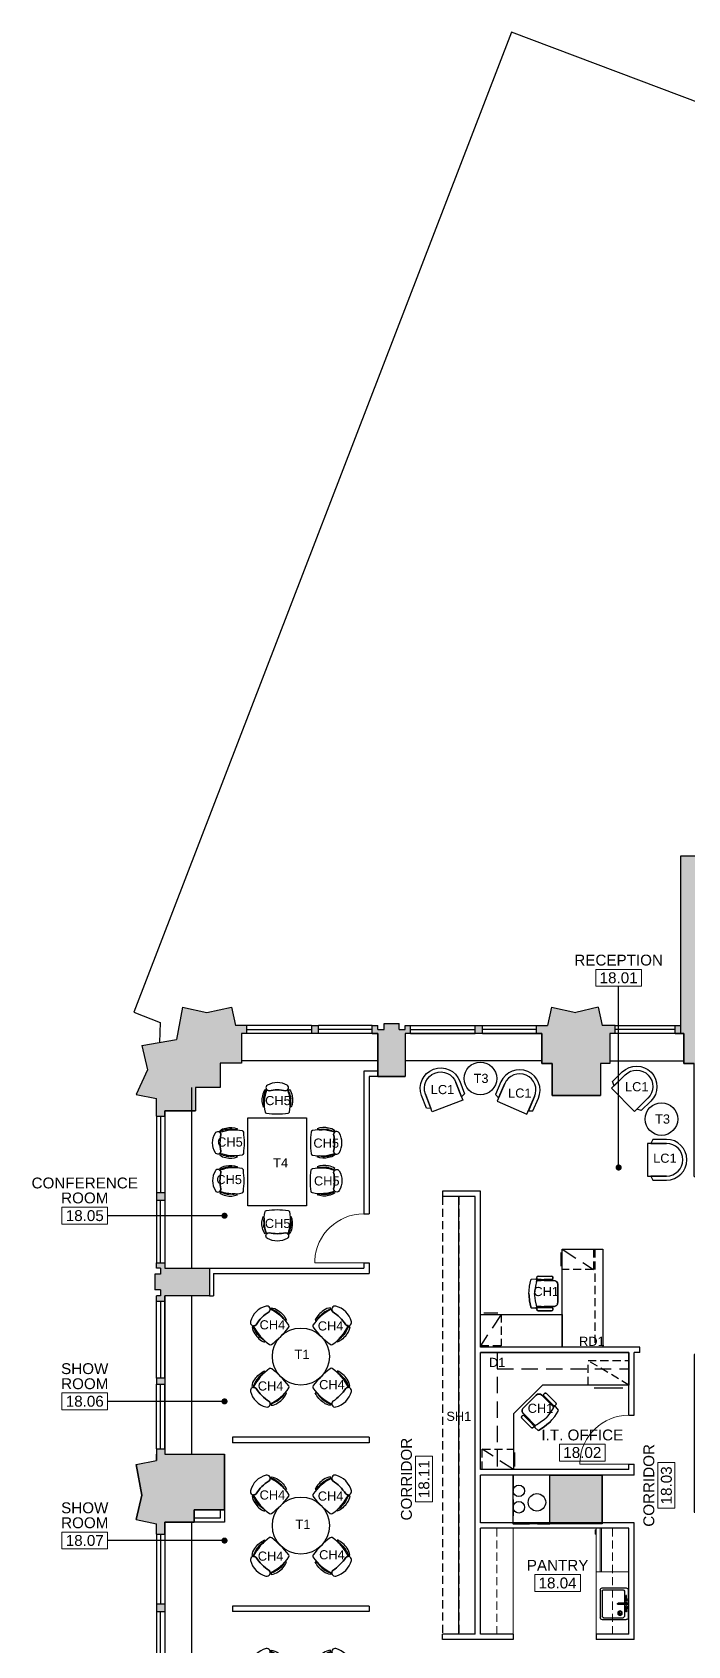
# Model space of a CAD drawing. Extents: x 7058 to 14872, y 5302 to 11550.
# Drawn here: x 7058 to 7540, y 6055 to 7242 of the extents above; entities that cross this region are included whole.
import ezdxf
from ezdxf.enums import TextEntityAlignment as Align

# ---------------------------------------------------------------- set-up
doc = ezdxf.new("R2010")
doc.units = 0
doc.header["$LTSCALE"] = 48
doc.header["$MEASUREMENT"] = 0
for name, pattern in [('CM-18$0$DASHED', [0.75, 0.5, -0.25]), ('HIDDEN', [0.375, 0.25, -0.125]), ('HIDDEN2', [0.1875, 0.125, -0.0625]), ('PM-18_1250 BRDWY$0$HIDDEN2', [0.1875, 0.125, -0.0625])]:
    doc.linetypes.add(name, pattern=pattern)
doc.layers.get('0').update_dxf_attribs({"linetype": 'CONTINUOUS'})
for name, color, linetype in [('A-FURN', 2, 'CONTINUOUS'), ('A-NOTE-TAGS', 4, 'CONTINUOUS'), ('CM-18$0$C-Convector', 2, 'CONTINUOUS'), ('CM-18$0$C-Core', 3, 'CONTINUOUS'), ('CM-18$0$C-Glaz', 2, 'CONTINUOUS'), ('CM-18$0$C-Hatch', 1, 'CONTINUOUS'), ('CM-18$0$NIC', 9, 'CONTINUOUS'), ('CM-18$0$survey', 212, 'CONTINUOUS'), ('PM-18_1250 BRDWY$0$A-Door', 2, 'CONTINUOUS'), ('PM-18_1250 BRDWY$0$A-PM-WALL', 4, 'CONTINUOUS'), ('PM-18_1250 BRDWY$0$A-PM-WALL LOW', 1, 'CONTINUOUS'), ('PM-18_1250 BRDWY$0$HANGING RODS', 3, 'HIDDEN2')]:
    doc.layers.add(name, color=color, linetype=linetype)
for name, color, linetype, lineweight in [('A-PM-RMNO', 1, 'CONTINUOUS', 13), ('PM-18_1250 BRDWY$0$A-PM-DOOR', 2, 'CONTINUOUS', 5), ('PM-18_1250 BRDWY$0$A-PM-MILL', 1, 'CONTINUOUS', 5), ('PM-18_1250 BRDWY$0$A-PM-OVHD', 2, 'PM-18_1250 BRDWY$0$HIDDEN2', 5), ('PM-18_1250 BRDWY$0$A-PM-PLUMB', 1, 'CONTINUOUS', 5)]:
    doc.layers.add(name, color=color, linetype=linetype, lineweight=lineweight)
doc.styles.add('ARIAL', font='ARIAL', dxfattribs={"height": 0.2})
doc.styles.add('PM-18_1250 BRDWY$0$DIM', font='romans.shx')
doc.styles.add('ROM1-8', font='arial.ttf', dxfattribs={"height": 9})
doc.styles.add('TMP - ARIAL', font='arial.ttf')
doc.dimstyles.new('DIM1-8', dxfattribs={"dimtxt": 9, "dimasz": 0.125, "dimexe": 0.1875, "dimexo": 0.0625, "dimgap": 0.0625, "dimtad": 0, "dimdec": 0, "dimzin": 11, "dimdsep": 46, "dimlunit": 4, "dimtxsty": 'ROM1-8', "dimblk": 'OBLIQUE', "dimblk1": 'OBLIQUE', "dimblk2": 'T', "dimcen": 0.0625, "dimse1": 1, "dimse2": 1, "dimadec": 0, "dimazin": 0, "dimtfac": 0.0625, "dimtdec": 0, "dimtofl": 0, "dimtmove": 2, "dimatfit": 3, "dimldrblk": 'OBLIQUE', "dimfxl": 1, "dimfrac": 2, "dimtolj": 1, "dimtzin": 0, "dimarcsym": 0})

# ---------------------------------------------------------------- blocks, each defined once
blk = doc.blocks.new('A$C30697977')
at = {"lineweight": -3}
for points in [[(18, 23.8, 0.218659), (17.9, 21.8, -0.105326), (22.7, 9.2, 0.21866), (24.1, 7.8, -0.139284), (7.6, 0, -0.318289), (6.3, 0.7, -0.06355), (0, 17.2, -0.31825), (0.5, 18.7, -0.139284)], [(10.9, 23.7, -0.020017), (12.4, 24), (12.4, 24, -0.059393), (16.8, 24.3, 0.392684), (17.7, 25.1, 0.147428), (12.2, 25.4, 0.150253), (3.6, 21.4, 0.306383), (5.5, 21.3, -0.079429)], [(13.1, 23.5), (12.6, 24.1, 0.003473), (12.4, 24), (12.4, 24, 0.020017), (10.9, 23.7, 0.008931), (10.3, 23.5), (10.6, 23, -0.023605)], [(21.6, 24.7, -0.270736), (27.4, 9.6, -0.775393), (22.7, 9.2, 0.105326), (17.9, 21.8, -0.775392)], [(7.8, 22.1), (7.6, 22.5, 0.029992), (5.6, 21.4), (5.7, 21.3, -0.011877), (7.2, 21.9, -0.00681)], [(18.8, 3.1, 0.020017), (20.1, 3.9), (20.1, 3.9, 0.059393), (23.5, 6.6, -0.392684), (24.7, 6.6, -0.147428), (20.8, 2.7, -0.150253), (11.8, 0, -0.306383), (13.1, 1.3, 0.079429)], [(15.4, 2.3), (15.5, 1.8, -0.029992), (13.3, 1.3), (13.2, 1.5, 0.011877), (14.7, 2, 0.00681)], [(20.2, 4.7), (20.3, 4, -0.003473), (20.1, 3.9), (20.1, 3.9, -0.020017), (18.8, 3.1, -0.008931), (18.1, 2.8), (18.1, 3.5, 0.023605)]]:
    blk.add_lwpolyline(points, format="xyb", close=True, dxfattribs=at)
blk = doc.blocks.new('CONFERENCE 4 - DIA 42')
at = {"layer": 'A-FURN'}
blk.add_circle((0, 0), 21, dxfattribs=at)
at = {"layer": 'A-FURN', "xscale": -1}
for p, rotation in [((-7.3, 15.4), 290.8296926682531), ((-7.3, 15.4), 290.8296926682531), ((-15.4, -7.3), 20.82969266825308), ((-15.4, -7.3), 20.82969266825308), ((15.4, 7.3), 200.829692668253), ((15.4, 7.3), 200.829692668253), ((7.3, -15.4), 110.8296926682531), ((7.3, -15.4), 110.8296926682531)]:
    blk.add_blockref('A$C30697977', p, dxfattribs=dict(at, rotation=rotation))
blk = doc.blocks.new('MGR1')
for p, q in [((-1, 0.1), (-2.5, -0.1)), ((-1, 0.1), (1, -0.1)), ((-13.7, -6.9), (-13.7, -16.7)), ((-12.2, -5.9), (-12.7, -5.9)), ((-11.6, -1.7), (-11.8, -5)), ((-11.8, -5), (-11.6, -5.3)), ((-10.9, -1.4), (-11.6, -1.7)), ((-11.6, -5.3), (-11.3, -5.6)), ((-11.2, -6.9), (-11.2, -16.7)), ((-10.6, -9.1), (-11.2, -9.1)), ((-10.6, -11.3), (-11.2, -11.3)), ((-6.3, -0.5), (-10.9, -1.4)), ((-10.6, -5.7), (-10.6, -18.2)), ((-9.7, -5.6), (-6.3, -4.9)), ((-2.5, -0.1), (-6.3, -0.5)), ((-6.3, -4.9), (-2.4, -4.4)), ((-2.4, -4.4), (-1, -4.2)), ((0.9, -4.4), (-1, -4.2)), ((4.3, -4.9), (0.9, -4.4)), ((1, -0.1), (4.3, -0.5)), ((4.3, -0.5), (8.9, -1.4)), ((7.8, -5.6), (4.3, -4.9)), ((8.6, -18.2), (8.6, -5.8)), ((8.6, -9.1), (9.3, -9.1)), ((8.6, -11.3), (9.3, -11.3)), ((8.9, -1.4), (9.6, -1.7)), ((9.6, -5.3), (9.3, -5.6)), ((9.3, -6.9), (9.3, -16.7)), ((9.6, -1.7), (9.8, -5)), ((9.8, -5), (9.6, -5.3)), ((10.3, -5.9), (10.8, -5.9)), ((11.8, -6.9), (11.8, -16.7)), ((-12.2, -17.7), (-12.7, -17.7)), ((-7.6, -21.2), (5.6, -21.2)), ((10.3, -17.7), (10.8, -17.7))]:
    blk.add_line(p, q)
blk.add_lwpolyline([(-11.6, -1.7), (-10.9, -1.4), (-6.3, -0.5), (-2.5, -0.1), (-1, 0.1), (1, -0.1), (4.3, -0.5), (8.9, -1.4), (9.6, -1.7), (9.8, -5), (9.6, -5.3), (9.3, -5.6, -0.071348), (8.6, -5.8), (8.6, -9.1), (9.3, -9.1), (9.3, -6.9, -0.414214), (10.3, -5.9), (10.8, -5.9, -0.414214), (11.8, -6.9), (11.8, -16.7, -0.414214), (10.8, -17.7), (10.3, -17.7, -0.414214), (9.3, -16.7), (9.3, -11.3), (8.6, -11.3), (8.6, -18.2, -0.414116), (5.6, -21.2), (-7.6, -21.2, -0.414221), (-10.6, -18.2), (-10.6, -11.3), (-11.2, -11.3), (-11.2, -16.7, -0.414214), (-12.2, -17.7), (-12.7, -17.7, -0.414214), (-13.7, -16.7), (-13.7, -6.9, -0.414214), (-12.7, -5.9), (-12.2, -5.9, -0.414214), (-11.2, -6.9), (-11.2, -9.1), (-10.6, -9.1), (-10.6, -5.8, -0.070757), (-11.3, -5.6), (-11.6, -5.3), (-11.8, -5)], format="xyb", close=True)
for centre, radius, start, end in [((-12.7, -6.9), 1, 90, 180), ((-12.2, -6.9), 1, 0, 90), ((-10.5, -3.3), 2.45, 251.3734, 288.5896), ((8.5, -3.3), 2.45, 251.4104, 288.6266), ((10.3, -6.9), 1, 90, 180), ((10.8, -6.9), 1, 0, 90), ((-12.7, -16.7), 1, 180, 270), ((-12.2, -16.7), 1, 270, 0), ((-7.6, -18.2), 3, 180.0176, 270.0183), ((5.6, -18.2), 3, 270.0183, 0.0176), ((10.3, -16.7), 1, 180, 270), ((10.8, -16.7), 1, 270, 0)]:
    blk.add_arc(centre, radius, start, end)
blk = doc.blocks.new('CH1')
for p, q in [((-15, 14), (-15, 4)), ((-12, 2.6), (-12, 14)), ((-12, 14), (-12, 0)), ((12, 14), (12, 2.6)), ((12, 0), (12, 14)), ((15, 4), (15, 14)), ((-15, 4), (-12, 2.6)), ((-12, 0), (-12, 0)), ((-12, 0), (12, 0)), ((12, 2.6), (15, 4))]:
    blk.add_line(p, q)
for radius in [15, 12, 12]:
    blk.add_arc((0, 14), radius, 0, 180)
blk = doc.blocks.new('R-48X72')
for points in [[(-26.5, 64.2, -0.020017), (-26.3, 65.7), (-26.3, 65.7, -0.059393), (-25, 70, 0.392684), (-25.4, 71, 0.147428), (-27.6, 66, 0.150253), (-27, 56.6, 0.306383), (-26.2, 58.3, -0.079429)], [(-25.6, 66.1), (-26.2, 66, 0.003473), (-26.3, 65.7), (-26.3, 65.7, 0.020017), (-26.5, 64.2, 0.008931), (-26.6, 63.6), (-26, 63.7, -0.023605)], [(-6.9, 70.8, -0.218659), (-8.8, 70.1, 0.105326), (-22.2, 70.1, -0.21866), (-24.1, 70.8, 0.139284), (-25.5, 52.7, 0.318289), (-24.3, 51.7, 0.06355), (-6.7, 51.7, 0.31825), (-5.5, 52.7, 0.139284)], [(-7.4, 74.6, 0.270736), (-23.6, 74.6, 0.775393), (-22.2, 70.1, -0.105326), (-8.8, 70.1, 0.775392)], [(-4.5, 64.2, 0.020017), (-4.7, 65.7), (-4.7, 65.7, 0.059393), (-6.1, 70, -0.392684), (-5.6, 71, -0.147428), (-3.4, 66, -0.150253), (-4, 56.6, -0.306383), (-4.8, 58.3, 0.079429)], [(-5.5, 66.1), (-4.8, 66, -0.003473), (-4.7, 65.7), (-4.7, 65.7, -0.020017), (-4.5, 64.2, -0.008931), (-4.4, 63.6), (-5, 63.7, 0.023605)], [(4.5, 64.2, -0.020017), (4.7, 65.7), (4.7, 65.7, -0.059393), (6.1, 70, 0.392684), (5.6, 71, 0.147428), (3.4, 66, 0.150253), (4, 56.6, 0.306383), (4.8, 58.3, -0.079429)], [(5.5, 66.1), (4.8, 66, 0.003473), (4.7, 65.7), (4.7, 65.7, 0.020017), (4.5, 64.2, 0.008931), (4.4, 63.6), (5, 63.7, -0.023605)], [(6.9, 70.8, 0.218659), (8.8, 70.1, -0.105326), (22.2, 70.1, 0.21866), (24.1, 70.8, -0.139284), (25.5, 52.7, -0.318289), (24.3, 51.7, -0.06355), (6.7, 51.7, -0.31825), (5.5, 52.7, -0.139284)], [(7.4, 74.6, -0.270736), (23.6, 74.6, -0.775393), (22.2, 70.1, 0.105326), (8.8, 70.1, -0.775392)], [(26.5, 64.2, 0.020017), (26.3, 65.7), (26.3, 65.7, 0.059393), (25, 70, -0.392684), (25.4, 71, -0.147428), (27.6, 66, -0.150253), (27, 56.6, -0.306383), (26.2, 58.3, 0.079429)], [(25.6, 66.1), (26.2, 66, -0.003473), (26.3, 65.7), (26.3, 65.7, -0.020017), (26.5, 64.2, -0.008931), (26.6, 63.6), (26, 63.7, 0.023605)], [(-26.1, 60.8), (-26.6, 60.7, 0.029992), (-26.2, 58.5), (-26.1, 58.5, -0.011877), (-26.1, 60.1, -0.00681)], [(-4.9, 60.8), (-4.5, 60.7, -0.029992), (-4.8, 58.5), (-4.9, 58.5, 0.011877), (-4.9, 60.1, 0.00681)], [(4.9, 60.8), (4.5, 60.7, 0.029992), (4.8, 58.5), (4.9, 58.5, -0.011877), (4.9, 60.1, -0.00681)], [(26.1, 60.8), (26.6, 60.7, -0.029992), (26.2, 58.5), (26.1, 58.5, 0.011877), (26.1, 60.1, 0.00681)], [(-62.6, 15.9, -0.270736), (-62.6, 32.1, -0.775393), (-58.1, 30.7, 0.105326), (-58.1, 17.3, -0.775392)], [(-52.2, 35, 0.020017), (-53.7, 34.8), (-53.7, 34.8, 0.059393), (-58, 33.4, -0.392684), (-59, 33.9, -0.147428), (-54, 36.1, -0.150253), (-44.6, 35.5, -0.306383), (-46.3, 34.7, 0.079429)], [(-58.8, 15.4, 0.218659), (-58.1, 17.3, -0.105326), (-58.1, 30.7, 0.21866), (-58.8, 32.6, -0.139284), (-40.7, 34, -0.318289), (-39.7, 32.8, -0.06355), (-39.7, 15.2, -0.31825), (-40.7, 14, -0.139284)], [(-54.1, 34.1), (-54, 34.7, -0.003473), (-53.7, 34.8), (-53.7, 34.8, -0.020017), (-52.2, 35, -0.008931), (-51.6, 35.1), (-51.7, 34.5, 0.023605)], [(-48.8, 34.6), (-48.7, 35.1, -0.029992), (-46.5, 34.7), (-46.5, 34.6, 0.011877), (-48.1, 34.6, 0.00681)], [(58.8, 15.4, -0.218659), (58.1, 17.3, 0.105326), (58.1, 30.7, -0.21866), (58.8, 32.6, 0.139284), (40.7, 34, 0.318289), (39.7, 32.8, 0.06355), (39.7, 15.2, 0.31825), (40.7, 14, 0.139284)], [(52.2, 35, -0.020017), (53.7, 34.8), (53.7, 34.8, -0.059393), (58, 33.4, 0.392684), (59, 33.9, 0.147428), (54, 36.1, 0.150253), (44.6, 35.5, 0.306383), (46.3, 34.7, -0.079429)], [(48.8, 34.6), (48.7, 35.1, 0.029992), (46.5, 34.7), (46.5, 34.6, -0.011877), (48.1, 34.6, -0.00681)], [(54.1, 34.1), (54, 34.7, 0.003473), (53.7, 34.8), (53.7, 34.8, 0.020017), (52.2, 35, 0.008931), (51.6, 35.1), (51.7, 34.5, -0.023605)], [(62.6, 15.9, 0.270736), (62.6, 32.1, 0.775393), (58.1, 30.7, -0.105326), (58.1, 17.3, 0.775392)], [(-52.2, 13, -0.020017), (-53.7, 13.2), (-53.7, 13.2, -0.059393), (-58, 14.6, 0.392684), (-59, 14.1, 0.147428), (-54, 11.9, 0.150253), (-44.6, 12.5, 0.306383), (-46.3, 13.3, -0.079429)], [(-54.1, 13.9), (-54, 13.3, 0.003473), (-53.7, 13.2), (-53.7, 13.2, 0.020017), (-52.2, 13, 0.008931), (-51.6, 12.9), (-51.7, 13.5, -0.023605)], [(-48.8, 13.4), (-48.7, 12.9, 0.029992), (-46.5, 13.3), (-46.5, 13.4, -0.011877), (-48.1, 13.4, -0.00681)], [(52.2, 13, 0.020017), (53.7, 13.2), (53.7, 13.2, 0.059393), (58, 14.6, -0.392684), (59, 14.1, -0.147428), (54, 11.9, -0.150253), (44.6, 12.5, -0.306383), (46.3, 13.3, 0.079429)], [(48.8, 13.4), (48.7, 12.9, -0.029992), (46.5, 13.3), (46.5, 13.4, 0.011877), (48.1, 13.4, 0.00681)], [(54.1, 13.9), (54, 13.3, -0.003473), (53.7, 13.2), (53.7, 13.2, -0.020017), (52.2, 13, -0.008931), (51.6, 12.9), (51.7, 13.5, 0.023605)], [(-26.5, -16.2, 0.020017), (-26.3, -17.7), (-26.3, -17.7, 0.059393), (-25, -22, -0.392684), (-25.4, -23, -0.147428), (-27.6, -18, -0.150253), (-27, -8.6, -0.306383), (-26.2, -10.3, 0.079429)], [(-26.1, -12.8), (-26.6, -12.7, -0.029992), (-26.2, -10.5), (-26.1, -10.5, 0.011877), (-26.1, -12.1, 0.00681)], [(-6.9, -22.8, 0.218659), (-8.8, -22.1, -0.105326), (-22.2, -22.1, 0.21866), (-24.1, -22.8, -0.139284), (-25.5, -4.7, -0.318289), (-24.3, -3.7, -0.06355), (-6.7, -3.7, -0.31825), (-5.5, -4.7, -0.139284)], [(-4.5, -16.2, -0.020017), (-4.7, -17.7), (-4.7, -17.7, -0.059393), (-6.1, -22, 0.392684), (-5.6, -23, 0.147428), (-3.4, -18, 0.150253), (-4, -8.6, 0.306383), (-4.8, -10.3, -0.079429)], [(-4.9, -12.8), (-4.5, -12.7, 0.029992), (-4.8, -10.5), (-4.9, -10.5, -0.011877), (-4.9, -12.1, -0.00681)], [(4.5, -16.2, 0.020017), (4.7, -17.7), (4.7, -17.7, 0.059393), (6.1, -22, -0.392684), (5.6, -23, -0.147428), (3.4, -18, -0.150253), (4, -8.6, -0.306383), (4.8, -10.3, 0.079429)], [(4.9, -12.8), (4.5, -12.7, -0.029992), (4.8, -10.5), (4.9, -10.5, 0.011877), (4.9, -12.1, 0.00681)], [(6.9, -22.8, -0.218659), (8.8, -22.1, 0.105326), (22.2, -22.1, -0.21866), (24.1, -22.8, 0.139284), (25.5, -4.7, 0.318289), (24.3, -3.7, 0.06355), (6.7, -3.7, 0.31825), (5.5, -4.7, 0.139284)], [(26.5, -16.2, -0.020017), (26.3, -17.7), (26.3, -17.7, -0.059393), (25, -22, 0.392684), (25.4, -23, 0.147428), (27.6, -18, 0.150253), (27, -8.6, 0.306383), (26.2, -10.3, -0.079429)], [(26.1, -12.8), (26.6, -12.7, 0.029992), (26.2, -10.5), (26.1, -10.5, -0.011877), (26.1, -12.1, -0.00681)], [(-25.6, -18.1), (-26.2, -18, -0.003473), (-26.3, -17.7), (-26.3, -17.7, -0.020017), (-26.5, -16.2, -0.008931), (-26.6, -15.6), (-26, -15.7, 0.023605)], [(-7.4, -26.6, -0.270736), (-23.6, -26.6, -0.775393), (-22.2, -22.1, 0.105326), (-8.8, -22.1, -0.775392)], [(-5.5, -18.1), (-4.8, -18, 0.003473), (-4.7, -17.7), (-4.7, -17.7, 0.020017), (-4.5, -16.2, 0.008931), (-4.4, -15.6), (-5, -15.7, -0.023605)], [(5.5, -18.1), (4.8, -18, -0.003473), (4.7, -17.7), (4.7, -17.7, -0.020017), (4.5, -16.2, -0.008931), (4.4, -15.6), (5, -15.7, 0.023605)], [(7.4, -26.6, 0.270736), (23.6, -26.6, 0.775393), (22.2, -22.1, -0.105326), (8.8, -22.1, 0.775392)], [(25.6, -18.1), (26.2, -18, 0.003473), (26.3, -17.7), (26.3, -17.7, 0.020017), (26.5, -16.2, 0.008931), (26.6, -15.6), (26, -15.7, -0.023605)]]:
    blk.add_lwpolyline(points, format="xyb", close=True)
blk.add_lwpolyline([(36, 0), (-36, 0), (-36, 48), (36, 48)], close=True)
blk = doc.blocks.new('CM-18$0$18th fl survey')
at = {"layer": 'CM-18$0$survey'}
for p, q in [((269.3, 0), (269.3, -105.9)), ((918.6, 0), (269.3, 0)), ((918.6, -116), (918.6, 0)), ((269.3, -105.9), (373.8, -105.9)), ((373.8, -105.9), (373.8, -116)), ((391.4, -116), (391.4, -105.9)), ((391.4, -105.9), (491.2, -105.9)), ((491.2, -105.9), (491.2, -116)), ((508.6, -116), (508.6, -105.9)), ((508.6, -105.9), (713.3, -105.9)), ((713.3, -105.9), (713.3, -116)), ((373.8, -116), (391.4, -116)), ((491.2, -116), (508.6, -116)), ((713.3, -116), (918.6, -116))]:
    blk.add_line(p, q, dxfattribs=at)
for points in [[(0, 130.8), (0, 214.1), (-7.5, 214.1), (-7.5, 236.1), (-61.9, 236.1), (-61.9, 214.1), (-68.8, 214.1), (-68.8, 190.4), (-104.5, 190.4), (-104.5, 214.1), (-112, 214.1), (-112, 236.1), (-212.5, 236.1), (-212.5, 204.5), (-232.6, 204.5), (-232.6, 236.1), (-333, 236.1), (-333, 214.3), (-348.5, 214.3), (-348.5, 196.4), (-366.8, 196.4), (-366.8, 179.3), (-389.4, 179.3), (-389.4, 63.4), (-356.5, 63.4), (-356.5, 43.1), (-389.4, 43.1), (-389.4, -73.5), (-345.4, -73.5), (-345.4, -114.5), (-367.6, -114.5), (-367.6, -123.5), (-389.4, -123.5), (-389.4, -240), (-357.5, -240), (-357.5, -259.8), (-389.4, -259.8), (-389.4, -376.2), (-367.5, -376.2), (-367.5, -385.5), (-345, -385.5), (-345, -417.3), (-367.5, -417.3), (-367.5, -426.3), (-389.4, -426.3), (-389.4, -542.5), (-358.8, -542.5), (-358.8, -562.2), (-389.4, -562.2), (-389.4, -678.7), (-367.4, -678.7), (-367.4, -695.4), (-349.1, -695.4), (-349.1, -712.9), (-333.6, -712.9), (-333.6, -734.9), (-232.9, -734.9), (-232.9, -703.9), (-213.1, -703.9), (-213.1, -734.9), (-112.9, -734.9), (-112.9, -713), (-105, -713), (-105, -695.2), (-69.3, -695.2), (-69.3, -712.9), (-62.1, -712.9), (-62.1, -734.9), (38.2, -734.9), (38.2, -703.5), (58.1, -703.5), (58.1, -734.9), (158.5, -734.9), (158.5, -712.6), (166, -712.6), (166, -695), (201.7, -695), (201.7, -712.8), (208.6, -712.8), (208.6, -734.9), (309, -734.9), (309, -703.8), (328.7, -703.8), (328.7, -734.9), (428.2, -734.9), (428.2, -711.9), (435.7, -711.9), (435.7, -694.5), (473.1, -694.5), (473.1, -712), (479.9, -712), (479.9, -734.9), (579.6, -734.9), (579.6, -703.9), (599.4, -703.9), (599.4, -734.9), (699.7, -734.9), (699.7, -712.5), (706.2, -712.5), (706.2, -694.1), (742.5, -694.1), (742.5, -712.8), (749.5, -712.8), (749.5, -734.9), (850, -734.9), (850, -703.8), (869.7, -703.8), (869.7, -734.9), (970.4, -734.9), (970.4, -712.9), (977.5, -712.9), (977.5, -695.1)], [(0, 130.8), (630.4, 130.8)], [(0, 0), (0, -116), (171, -116), (171, 0), (0, 0)]]:
    blk.add_lwpolyline(points, dxfattribs=at)
at = {"layer": 'CM-18$0$survey', "linetype": 'CM-18$0$DASHED', "ltscale": 0.5}
for points in [[(-106.1, -88.8), (-133.1, -88.8), (-133.1, -124.8), (-106.1, -124.8)], [(433.7, -410.3), (433.7, -434.3), (469.7, -434.3), (469.7, -410.3)]]:
    blk.add_lwpolyline(points, dxfattribs=at)
at = {"layer": 'CM-18$0$survey'}
for points in [[(-106.1, -88.8), (-67.5, -88.8), (-67.5, -124.8), (-106.1, -124.8)], [(-105.8, -371.6), (-69.8, -371.6), (-69.8, -409.7), (-105.8, -409.7)], [(164, -373.1), (200, -373.1), (200, -409.9), (164, -409.9)], [(433.7, -372.5), (469.7, -372.5), (469.7, -410.3), (433.7, -410.3)], [(703.4, -368.6), (739.4, -368.6), (739.4, -409.6), (703.4, -409.6)]]:
    blk.add_lwpolyline(points, close=True, dxfattribs=at)
for centre, radius in [((-128.9, -100.4), 4.23), ((-115.6, -108.9), 6.44), ((-128.9, -112.5), 4.23), ((460.5, -421.4), 7.12), ((446.4, -427.1), 7.12)]:
    blk.add_circle(centre, radius, dxfattribs=at)
blk = doc.blocks.new('CM-18')
at = {"layer": 'CM-18$0$C-Hatch'}
h = blk.add_hatch(color=256, dxfattribs=at)
h.paths.add_polyline_path([(7649.1, 6616.5), (7649.1, 6406.5), (7647.6, 6406.5), (7647.6, 6399.7), (7661.3, 6399.7), (7661.3, 6404.2), (7654.8, 6404.2), (7654.8, 6635.5), (7532.7, 6635.5), (7532.7, 6511.1), (7528.7, 6511.1), (7528.7, 6505.1), (7535.1, 6505.1), (7535.1, 6483.1), (7542.6, 6483.1), (7542.6, 6399.7), (7602.6, 6399.7), (7602.6, 6406.5), (7589.7, 6406.5), (7589.7, 6447.1), (7552.3, 6447.1), (7552.3, 6616.5)])
h.paths.add_polyline_path([(7585.7, 6443.1), (7585.7, 6404.7), (7552.3, 6404.7), (7552.3, 6443.1)], flags=16)
for points in [[(7194.1, 6483.2), (7209.6, 6483.2), (7209.6, 6505.1), (7213.5, 6505.1), (7213.5, 6511.1), (7205.3, 6511.1), (7202.3, 6524.5), (7184.3, 6520.5), (7166.3, 6524.5), (7162, 6500.6), (7136.5, 6496.3), (7140.5, 6478.3), (7132.3, 6460.3), (7147.2, 6457.3), (7147.2, 6444.2), (7153.2, 6444.2), (7153.2, 6448.2), (7175.8, 6448.2), (7175.8, 6465.4), (7194.1, 6465.4)], [(7480.7, 6505.1), (7484.6, 6505.1), (7484.6, 6511.1), (7475.1, 6511.1), (7472.1, 6524.5), (7455.6, 6520.5), (7437.7, 6524.5), (7434.7, 6511.1), (7426.6, 6511.1), (7426.6, 6505.1), (7430.6, 6505.1), (7430.6, 6483.1), (7438.1, 6483.1), (7438.1, 6459.4), (7473.8, 6459.4), (7473.8, 6483.1), (7480.7, 6483.1)], [(7330.1, 6505.1), (7334.1, 6505.1), (7334.1, 6511.1), (7330.1, 6511.1), (7330.1, 6508.1), (7325.6, 6508.1), (7325.6, 6512.4), (7314.6, 6512.4), (7314.6, 6508.1), (7309.9, 6508.1), (7309.9, 6511.1), (7305.9, 6511.1), (7305.9, 6505.1), (7309.9, 6505.1), (7309.9, 6473.5), (7330.1, 6473.5)], [(7186.1, 6332.4), (7153.2, 6332.4), (7153.2, 6336.4), (7147.2, 6336.4), (7147.2, 6332.4), (7150.2, 6332.4), (7150.2, 6327.9), (7145.9, 6327.9), (7145.9, 6316.6), (7150.2, 6316.6), (7150.2, 6312.1), (7147.2, 6312.1), (7147.2, 6308.1), (7153.2, 6308.1), (7153.2, 6312.1), (7186.1, 6312.1)], [(7197.2, 6195.5), (7153.2, 6195.5), (7153.2, 6199.5), (7147.2, 6199.5), (7147.2, 6195.5), (7147.2, 6191), (7132.3, 6188), (7136.3, 6165.4), (7132.3, 6147.4), (7147.2, 6144.4), (7147.2, 6136.8), (7153.2, 6136.8), (7153.2, 6145.5), (7174.9, 6145.5), (7174.9, 6154.5), (7197.2, 6154.5)], [(7475.1, 6180.2), (7436.4, 6180.2), (7436.4, 6144.2), (7475.1, 6144.2)]]:
    blk.add_hatch(color=256, dxfattribs=at).paths.add_polyline_path(points)
h = blk.add_hatch(color=256, dxfattribs=at)
h.paths.add_polyline_path([(7381.6, 6505.1), (7386.9, 6505.1), (7386.9, 6511.1), (7381.6, 6511.1)])
h.paths.add_polyline_path([(7261.2, 6505.1), (7266.4, 6505.1), (7266.4, 6511.1), (7261.2, 6511.1)])
h.paths.add_polyline_path([(7153.2, 6382.5), (7153.2, 6387.8), (7147.2, 6387.8), (7147.2, 6382.5)])
h.paths.add_polyline_path([(7153.2, 6247), (7153.2, 6251.6), (7147.2, 6251.6), (7147.2, 6247)])
h.paths.add_polyline_path([(7153.2, 6079.8), (7153.2, 6085.1), (7147.2, 6085.1), (7147.2, 6079.8)])
h.paths.add_polyline_path([(7153.2, 5943.9), (7153.2, 5949.2), (7147.2, 5949.2), (7147.2, 5943.9)])
h.paths.add_polyline_path([(7153.2, 5777.1), (7153.2, 5782.4), (7147.2, 5782.4), (7147.2, 5777.1)])
h.paths.add_polyline_path([(7153.2, 5645.5), (7153.2, 5650.8), (7147.2, 5650.8), (7147.2, 5645.5)])
at = {"layer": 'CM-18$0$NIC'}
blk.add_hatch(color=256, dxfattribs=at).paths.add_polyline_path([(8469.6, 6635.5), (8345.6, 6635.5), (8345.6, 6630.6), (8315.8, 6630.6), (8315.8, 6635.5), (7532.7, 6635.5), (7532.7, 6505.1), (7535.1, 6505.1), (7535.1, 6483.1), (7542.6, 6483.1), (7542.6, 6399.7), (8296.6, 6399.7), (8296.6, 6508), (8278.8, 6508), (8278.8, 6505), (8242.4, 6505), (8242.4, 6569.1), (8157.9, 6569.1), (8157.9, 6619), (8214, 6619), (8214, 6605.5), (8274.5, 6605.5), (8274.5, 6593.2), (8279.9, 6593.2), (8288.1, 6549.5), (8344.2, 6549.5), (8344.2, 6545.7), (8350.6, 6545.7), (8350.6, 6394.9), (8464.3, 6394.9), (8464.3, 6478.1), (8469.6, 6476)])
at = {"layer": 'CM-18$0$C-Convector'}
for p, q in [((7309.9, 6485.1), (7209.6, 6485.1)), ((7430.6, 6485.1), (7330.1, 6485.1)), ((7480.7, 6485.1), (7535.1, 6485.1)), ((7173.2, 6332.4), (7173.2, 6465.4)), ((7173.2, 6195.5), (7173.2, 6312.1)), ((7173.2, 6029), (7173.2, 6145.5))]:
    blk.add_line(p, q, dxfattribs=at)
at = {"layer": 'CM-18$0$C-Core'}
for p, q in [((7408.2, 7241.8), (7130.4, 6520.7)), ((8579.8, 6800.4), (7408.2, 7241.8)), ((7532.7, 6635.5), (7532.7, 6511.1)), ((8315.8, 6635.5), (7532.7, 6635.5)), ((7130.4, 6520.7), (7149.9, 6513.3)), ((7166.3, 6524.5), (7162, 6500.6)), ((7166.3, 6524.5), (7184.3, 6520.5)), ((7184.3, 6520.5), (7202.3, 6524.5)), ((7202.3, 6524.5), (7205.3, 6511.1)), ((7437.7, 6524.5), (7434.7, 6511.1)), ((7437.7, 6524.5), (7455.6, 6520.5)), ((7472.1, 6524.5), (7455.6, 6520.5)), ((7472.1, 6524.5), (7475.1, 6511.1)), ((7149.9, 6513.3), (7149.3, 6498.4)), ((7213.5, 6511.1), (7205.3, 6511.1)), ((7213.5, 6505.1), (7213.5, 6511.1)), ((7261.2, 6511.1), (7261.2, 6505.1)), ((7261.2, 6511.1), (7266.4, 6511.1)), ((7266.4, 6505.1), (7266.4, 6511.1)), ((7305.9, 6505.1), (7305.9, 6511.1)), ((7305.9, 6511.1), (7309.9, 6511.1)), ((7309.9, 6508.1), (7309.9, 6511.1)), ((7309.9, 6508.1), (7314.6, 6508.1)), ((7314.6, 6508.1), (7314.6, 6512.4)), ((7314.6, 6512.4), (7325.6, 6512.4)), ((7325.6, 6508.1), (7325.6, 6512.4)), ((7325.6, 6508.1), (7330.1, 6508.1)), ((7330.1, 6508.1), (7330.1, 6511.1)), ((7330.1, 6511.1), (7334.1, 6511.1)), ((7334.1, 6505.1), (7334.1, 6511.1)), ((7381.6, 6505.1), (7381.6, 6511.1)), ((7381.6, 6511.1), (7386.9, 6511.1)), ((7386.9, 6505.1), (7386.9, 6511.1)), ((7426.6, 6505.1), (7426.6, 6511.1)), ((7426.6, 6511.1), (7434.7, 6511.1)), ((7484.6, 6511.1), (7475.1, 6511.1)), ((7484.6, 6505.1), (7484.6, 6511.1)), ((7528.7, 6505.1), (7528.7, 6511.1)), ((7528.7, 6511.1), (7532.7, 6511.1)), ((7136.5, 6496.3), (7162, 6500.6)), ((7136.5, 6496.3), (7140.5, 6478.3)), ((7209.6, 6505.1), (7209.6, 6483.2)), ((7213.5, 6505.1), (7209.6, 6505.1)), ((7266.4, 6505.1), (7261.2, 6505.1)), ((7305.9, 6505.1), (7309.9, 6505.1)), ((7309.9, 6505.1), (7309.9, 6473.5)), ((7330.1, 6505.1), (7330.1, 6473.5)), ((7334.1, 6505.1), (7330.1, 6505.1)), ((7386.9, 6505.1), (7381.6, 6505.1)), ((7426.6, 6505.1), (7430.6, 6505.1)), ((7430.6, 6505.1), (7430.6, 6483.1)), ((7480.7, 6505.1), (7480.7, 6483.1)), ((7484.6, 6505.1), (7480.7, 6505.1)), ((7528.7, 6505.1), (7535.1, 6505.1)), ((7535.1, 6483.1), (7535.1, 6505.1)), ((7194.1, 6483.2), (7194.1, 6465.4)), ((7209.6, 6483.2), (7194.1, 6483.2)), ((7430.6, 6483.1), (7438.1, 6483.1)), ((7438.1, 6483.1), (7438.1, 6459.4)), ((7473.8, 6483.1), (7473.8, 6459.4)), ((7480.7, 6483.1), (7473.8, 6483.1)), ((7542.6, 6483.1), (7535.1, 6483.1)), ((7140.5, 6478.3), (7132.3, 6460.3)), ((7309.9, 6473.5), (7330.1, 6473.5)), ((7132.3, 6460.3), (7147.2, 6457.3)), ((7194.1, 6465.4), (7175.8, 6465.4)), ((7175.8, 6465.4), (7175.8, 6448.2)), ((7438.1, 6459.4), (7473.8, 6459.4)), ((7147.2, 6444.2), (7147.2, 6457.3)), ((7153.2, 6448.2), (7175.8, 6448.2)), ((7153.2, 6444.2), (7153.2, 6448.2)), ((7147.2, 6444.2), (7153.2, 6444.2)), ((7153.2, 6387.8), (7147.2, 6387.8)), ((7147.2, 6387.8), (7147.2, 6382.5)), ((7153.2, 6387.8), (7153.2, 6382.5)), ((7147.2, 6382.5), (7153.2, 6382.5)), ((7145.9, 6327.9), (7145.9, 6316.6)), ((7150.2, 6327.9), (7145.9, 6327.9)), ((7147.2, 6336.4), (7153.2, 6336.4)), ((7147.2, 6332.4), (7147.2, 6336.4)), ((7150.2, 6332.4), (7147.2, 6332.4)), ((7150.2, 6332.4), (7150.2, 6327.9)), ((7153.2, 6336.4), (7153.2, 6332.4)), ((7153.2, 6332.4), (7186.1, 6332.4)), ((7186.1, 6332.4), (7186.1, 6312.1)), ((7150.2, 6316.6), (7145.9, 6316.6)), ((7150.2, 6316.6), (7150.2, 6312.1)), ((7150.2, 6312.1), (7147.2, 6312.1)), ((7147.2, 6308.1), (7147.2, 6312.1)), ((7147.2, 6308.1), (7153.2, 6308.1)), ((7186.1, 6312.1), (7153.2, 6312.1)), ((7153.2, 6308.1), (7153.2, 6312.1)), ((7153.2, 6251.6), (7147.2, 6251.6)), ((7147.2, 6251.6), (7147.2, 6247)), ((7147.2, 6247), (7153.2, 6247)), ((7153.2, 6251.6), (7153.2, 6247)), ((7147.2, 6199.5), (7153.2, 6199.5)), ((7147.2, 6199.5), (7147.2, 6195.5)), ((7153.2, 6199.5), (7153.2, 6195.5)), ((7132.3, 6188), (7147.2, 6191)), ((7132.3, 6188), (7147.2, 6191)), ((7136.3, 6165.4), (7132.3, 6188)), ((7132.3, 6188), (7136.3, 6165.4)), ((7147.2, 6195.5), (7147.2, 6191)), ((7147.2, 6191), (7147.2, 6195.5)), ((7153.2, 6195.5), (7197.2, 6195.5)), ((7197.2, 6154.5), (7197.2, 6195.5)), ((7132.3, 6147.4), (7136.3, 6165.4)), ((7136.3, 6165.4), (7132.3, 6147.4)), ((7174.9, 6154.5), (7174.9, 6145.5)), ((7174.9, 6154.5), (7197.2, 6154.5)), ((7174.9, 6154.5), (7197.2, 6154.5)), ((7174.9, 6145.5), (7174.9, 6154.5)), ((7132.3, 6147.4), (7147.2, 6144.4)), ((7132.3, 6147.4), (7147.2, 6144.4)), ((7147.2, 6136.8), (7147.2, 6144.4)), ((7153.2, 6145.5), (7174.9, 6145.5)), ((7153.2, 6136.8), (7153.2, 6145.5)), ((7475.1, 6144.2), (7409.4, 6144.2)), ((7147.2, 6136.8), (7153.2, 6136.8)), ((7153.2, 6085.1), (7147.2, 6085.1)), ((7147.2, 6085.1), (7147.2, 6079.8)), ((7147.2, 6079.8), (7153.2, 6079.8)), ((7153.2, 6085.1), (7153.2, 6079.8))]:
    blk.add_line(p, q, dxfattribs=at)
blk.add_lwpolyline([(7475.1, 6144.2), (7475.1, 6180.2), (7409.4, 6180.2), (7409.4, 6144.2)], dxfattribs=at)
at = {"layer": 'CM-18$0$C-Glaz'}
for p, q in [((7261.2, 6511.1), (7213.5, 6511.1)), ((7305.9, 6511.1), (7266.4, 6511.1)), ((7334.1, 6511.1), (7381.6, 6511.1)), ((7386.9, 6511.1), (7426.6, 6511.1)), ((7484.6, 6511.1), (7528.7, 6511.1)), ((7261.2, 6505.1), (7213.5, 6505.1)), ((7305.9, 6505.1), (7266.4, 6505.1)), ((7334.1, 6505.1), (7381.6, 6505.1)), ((7386.9, 6505.1), (7426.6, 6505.1)), ((7147.2, 6444.2), (7147.2, 6387.8)), ((7153.2, 6444.2), (7153.2, 6387.8)), ((7147.2, 6382.5), (7147.2, 6336.4)), ((7153.2, 6382.5), (7153.2, 6336.4)), ((7147.2, 6251.6), (7147.2, 6308.1)), ((7153.2, 6251.6), (7153.2, 6308.1)), ((7147.2, 6199.5), (7147.2, 6247)), ((7153.2, 6199.5), (7153.2, 6247)), ((7147.2, 6136.8), (7147.2, 6085.1)), ((7153.2, 6136.8), (7153.2, 6085.1)), ((7147.2, 6079.8), (7147.2, 6033)), ((7153.2, 6079.8), (7153.2, 6033))]:
    blk.add_line(p, q, dxfattribs=at)
at = {"layer": 'CM-18$0$C-Glaz', "color": 2}
for p, q in [((7213.5, 6508.1), (7261.2, 6508.1)), ((7305.9, 6508.1), (7266.4, 6508.1)), ((7334.1, 6508.1), (7381.6, 6508.1)), ((7426.6, 6508.1), (7386.9, 6508.1)), ((7528.7, 6508.1), (7484.6, 6508.1)), ((7150.2, 6444.2), (7150.2, 6387.8)), ((7150.2, 6336.4), (7150.2, 6382.5)), ((7150.2, 6308.1), (7150.2, 6251.6)), ((7150.2, 6199.5), (7150.2, 6247)), ((7150.2, 6136.8), (7150.2, 6085.1)), ((7150.2, 6033), (7150.2, 6079.8))]:
    blk.add_line(p, q, dxfattribs=at)
at = {"layer": 'CM-18$0$NIC'}
blk.add_lwpolyline([(8315.8, 6635.5), (7532.7, 6635.5), (7532.7, 6505.1), (7535.1, 6505.1), (7535.1, 6483.1), (7542.6, 6483.1)], dxfattribs=at)
at = {"layer": 'CM-18$0$survey'}
blk.add_blockref('CM-18$0$18th fl survey', (7542.6, 6269), dxfattribs=at)
blk = doc.blocks.new('PM-18_1250 BRDWY$0$Sink-11Pantry')
at = {"lineweight": -3}
for p, q in [((-12.5, 20.6), (-12.5, 1.6)), ((-11, 22.1), (11, 22.1)), ((-11, 19.6), (-11, 4.1)), ((-10, 20.6), (10, 20.6)), ((11, 19.6), (11, 4.1)), ((12.5, 20.6), (12.5, 1.6)), ((-11, 0.1), (11, 0.1)), ((-10, 3.1), (-0.5, 3.1)), ((-0.5, 1.8), (-0.5, 8.1)), ((0.5, 1.8), (0.5, 8.1)), ((0.5, 3.1), (10, 3.1))]:
    blk.add_line(p, q, dxfattribs=at)
for points in [[(-6.4, 1.9), (-2.8, 1.9), (-2.8, 1.5), (-6.4, 1.5)], [(6.4, 1.9), (2.8, 1.9), (2.8, 1.5), (6.4, 1.5)]]:
    blk.add_lwpolyline(points, close=True, dxfattribs=at)
for centre, radius in [((7.4, 6.5), 1.79), ((7.4, 6.5), 1.29), ((7.4, 6.6), 0.282)]:
    blk.add_circle(centre, radius, dxfattribs=at)
for centre, radius, start, end in [((-11, 20.6), 1.5, 90, 180), ((-10, 19.6), 1, 90, 180), ((10, 19.6), 1, 0, 90), ((11, 20.6), 1.5, 0, 90), ((-11, 1.6), 1.5, 180, 270), ((-10, 4.1), 1, 180, 270), ((-3, 1.7), 1.11, 188.8042, 169.0467), ((0, 1.6), 1.1, 113.192, 62.3942), ((0, 8.1), 0.473, 0, 180), ((0, 1.8), 0.473, 180, 0), ((3, 1.6), 1.1, 14.3042, 354.3283), ((10, 4.1), 1, 270, 0), ((11, 1.6), 1.5, 270, 0)]:
    blk.add_arc(centre, radius, start, end, dxfattribs=at)
blk = doc.blocks.new('PM-18_1250 BRDWY$0$fridge')
for p, q in [((32, -20), (0, -20)), ((32, -21), (0, -21))]:
    blk.add_line(p, q)
for points in [[(0, 0), (32, 0), (32, -24), (0, -24)], [(1.2, -24), (4.5, -24), (4.5, -24.8), (1.2, -24.8)], [(1.4, -24.6), (4.3, -24.6), (4.3, -24), (1.4, -24)]]:
    blk.add_lwpolyline(points, close=True)
at = {"insert": (431.8, 626.4), "char_height": 6, "width": 72, "attachment_point": 4, "style": 'PM-18_1250 BRDWY$0$DIM'}
blk.add_mtext('\\A1;', dxfattribs=at)
blk = doc.blocks.new('PM-18_1250 BRDWY$0$DOOR SINGLE 36 90DGR')
at = {"layer": 'PM-18_1250 BRDWY$0$A-PM-DOOR', "flags": 128}
blk.add_lwpolyline([(4, 0), (4, 36), (5.75, 36, -0.3991693), (40, 0)], format="xyb", dxfattribs=at)
at = {"layer": 'PM-18_1250 BRDWY$0$A-PM-WALL'}
for p, q in [((4, 0), (4, -4)), ((40, 0), (40, -4))]:
    blk.add_line(p, q, dxfattribs=at)
blk = doc.blocks.new('PM-18_1250 BRDWY')
at = {"layer": 'PM-18_1250 BRDWY$0$A-PM-MILL'}
for p, q in [((7411.6, 6063.1), (7411.6, 6141.1)), ((7472.6, 6063.1), (7472.6, 6141.1))]:
    blk.add_line(p, q, dxfattribs=at)
at = {"layer": 'PM-18_1250 BRDWY$0$A-PM-OVHD'}
for p, q in [((7399.6, 6063.1), (7399.6, 6141.1)), ((7484.6, 6063.1), (7484.6, 6141.1))]:
    blk.add_line(p, q, dxfattribs=at)
at = {"layer": 'PM-18_1250 BRDWY$0$A-PM-WALL'}
for p, q in [((7301.6, 6477.5), (7301.6, 6372.4)), ((7311.9, 6477.5), (7301.6, 6477.5)), ((7305.6, 6473.5), (7305.6, 6372.4)), ((7311.9, 6473.5), (7305.6, 6473.5)), ((7387.6, 6389.1), (7359.6, 6389.1)), ((7359.6, 6389.1), (7359.6, 6385.1)), ((7387.6, 6274.4), (7387.6, 6389.1)), ((7383.6, 6385.1), (7359.6, 6385.1)), ((7383.6, 6063.1), (7383.6, 6385.1)), ((7188.1, 6332.4), (7301.6, 6332.4)), ((7191.2, 6328.4), (7305.6, 6328.4)), ((7191.2, 6328.4), (7191.2, 6312.1)), ((7301.6, 6336.4), (7301.6, 6332.4)), ((7305.6, 6336.4), (7305.6, 6328.4)), ((7188.1, 6312.1), (7191.2, 6312.1)), ((7504.6, 6274.4), (7387.6, 6274.4)), ((7387.6, 6245), (7387.6, 6270.4)), ((7387.6, 6184.2), (7387.6, 6270.4)), ((7496.6, 6270.4), (7387.6, 6270.4)), ((7496.6, 6224.2), (7496.6, 6270.4)), ((7504.6, 6270.4), (7500.6, 6270.4)), ((7500.6, 6224.2), (7500.6, 6270.4)), ((7504.6, 6270.4), (7504.6, 6274.4)), ((7496.6, 6184.2), (7496.6, 6188.2)), ((7500.6, 6180.2), (7500.6, 6188.2)), ((7496.6, 6184.2), (7387.6, 6184.2)), ((7387.6, 6145.1), (7387.6, 6180.2)), ((7500.6, 6180.2), (7387.6, 6180.2)), ((7196.1, 6154.5), (7196.1, 6148.6)), ((7199.2, 6154.5), (7199.2, 6145.5)), ((7196.1, 6148.6), (7176.9, 6148.6)), ((7199.2, 6145.5), (7176.9, 6145.5)), ((7500.6, 6145.1), (7387.6, 6145.1)), ((7387.6, 6063.1), (7387.6, 6141.1)), ((7496.6, 6141.1), (7387.6, 6141.1)), ((7496.6, 6063.1), (7496.6, 6141.1)), ((7500.6, 6059.1), (7500.6, 6145.1)), ((7359.6, 6059.1), (7359.6, 6063.1)), ((7383.6, 6063.1), (7359.6, 6063.1)), ((7411.6, 6059.1), (7359.6, 6059.1)), ((7411.6, 6063.1), (7387.6, 6063.1)), ((7411.6, 6063.1), (7411.6, 6059.1)), ((7496.6, 6063.1), (7472.6, 6063.1)), ((7472.6, 6063.1), (7472.6, 6059.1)), ((7500.6, 6059.1), (7472.6, 6059.1))]:
    blk.add_line(p, q, dxfattribs=at)
at = {"layer": 'PM-18_1250 BRDWY$0$A-PM-WALL LOW'}
for p, q in [((7305.6, 6208), (7205.2, 6208)), ((7205.2, 6208), (7205.2, 6204)), ((7305.6, 6204), (7205.2, 6204)), ((7305.6, 6208), (7305.6, 6204)), ((7305.6, 6083.7), (7205.2, 6083.7)), ((7205.2, 6083.7), (7205.2, 6079.7)), ((7305.6, 6079.7), (7205.2, 6079.7)), ((7305.6, 6083.7), (7305.6, 6079.7))]:
    blk.add_line(p, q, dxfattribs=at)
at = {"layer": 'PM-18_1250 BRDWY$0$HANGING RODS'}
for p, q in [((7359.6, 6385.1), (7359.6, 6063.1)), ((7371.6, 6385.1), (7371.6, 6063.1))]:
    blk.add_line(p, q, dxfattribs=at)
at = {"layer": 'PM-18_1250 BRDWY$0$A-Door', "rotation": 90}
for p in [(7301.6, 6332.4), (7496.6, 6184.2)]:
    blk.add_blockref('PM-18_1250 BRDWY$0$DOOR SINGLE 36 90DGR', p, dxfattribs=at)
at = {"layer": 'PM-18_1250 BRDWY$0$A-PM-MILL', "rotation": 270}
blk.add_blockref('PM-18_1250 BRDWY$0$fridge', (7496.6, 6141.1), dxfattribs=at)
at = {"layer": 'PM-18_1250 BRDWY$0$A-PM-PLUMB', "xscale": -0.9321085802102971, "yscale": 0.9321085802102971, "zscale": 0.9321085802104964, "rotation": 90}
blk.add_blockref('PM-18_1250 BRDWY$0$Sink-11Pantry', (7496.2, 6085.5), dxfattribs=at)
blk = doc.blocks.new('A$C1D8D6E40')
blk.add_lwpolyline([(79.5, 13.5), (79.5, 1), (45.8, 1), (45.8, 13.5)], close=True)
at = {"style": 'ARIAL'}
for tag, p in [('ROOM_NAME_UPPER', (62.6, 28.3)), ('ROOM_NAME_LOWER', (62.6, 17.3)), ('ROOM_NUMBER', (62.6, 3.3))]:
    blk.add_attdef(tag, text='', height=8, dxfattribs=at).set_placement(p, align=Align.CENTER)
blk = doc.blocks.new('_Oblique')
at = {"color": 0, "linetype": 'ByBlock', "lineweight": -2}
blk.add_line((-0.5, -0.5), (0.5, 0.5), dxfattribs=at)
blk = doc.blocks.new('T')
at = {"lineweight": -3}
for p, q in [((-1.5, 0), (1.5, 0)), ((1.06, 1.06), (-1.06, -1.06)), ((0, 1.5), (0, -1.5))]:
    blk.add_line(p, q, dxfattribs=at)
blk = doc.blocks.new('PED15X23')
at = {"linetype": 'HIDDEN'}
blk.add_line((0, 0), (15, 23), dxfattribs=at)
at = {"linetype": 'Continuous'}
blk.add_line((2.4, -0.9), (12.6, -0.9), dxfattribs=at)
at = {"linetype": 'HIDDEN2'}
blk.add_lwpolyline([(15, 0), (0, 0), (0, 23), (15, 23)], close=True, dxfattribs=at)
blk = doc.blocks.new('FILE 30X18')
at = {"linetype": 'HIDDEN2'}
blk.add_line((30, -18), (0, 0), dxfattribs=at)
blk.add_line((25.5, -20.3), (4.5, -20.3))
blk.add_lwpolyline([(0, -18), (0, 0), (30, 0), (30, -18)], close=True, dxfattribs=at)

msp = doc.modelspace()

# ---------------------------------------------------------------- linework, layer by layer
at = {"layer": 'A-FURN'}
msp.add_line((7371.6, 6063.1), (7371.6, 6385.1), dxfattribs=at)
at = {"layer": 'A-FURN', "linetype": 'HIDDEN2'}
msp.add_line((7471.6, 6346.4), (7471.6, 6274.4), dxfattribs=at)
at = {"layer": 'A-FURN'}
for points in [[(7216.4, 6443.1), (7259.6, 6443.1), (7259.6, 6378.3), (7216.4, 6378.3)], [(7447.6, 6346.4), (7477.6, 6346.4), (7477.6, 6274.4), (7447.6, 6274.4)], [(7387.6, 6274.4), (7387.6, 6298.4), (7447.6, 6298.4), (7447.6, 6274.4)], [(7387.6, 6270.4), (7496.6, 6270.4), (7496.6, 6246.4), (7433.1, 6246.4), (7411.8, 6225.2), (7411.8, 6184.2), (7387.6, 6184.2)]]:
    msp.add_lwpolyline(points, close=True, dxfattribs=at)
at = {"layer": 'A-FURN', "linetype": 'HIDDEN'}
for points in [[(7387.6, 6270.4), (7399.7, 6270.4), (7399.7, 6184.2), (7387.6, 6184.2)], [(7399.7, 6258.4), (7496.6, 6258.4), (7496.6, 6270.4), (7399.7, 6270.4)]]:
    msp.add_lwpolyline(points, close=True, dxfattribs=at)
at = {"layer": 'A-FURN', "lineweight": -3}
for centre in [(7387.4, 6472), (7520.6, 6442.1)]:
    msp.add_circle(centre, 12, dxfattribs=at)

# ---------------------------------------------------------------- block references
for name, p in [('CM-18', (2, 0)), ('PM-18_1250 BRDWY', (0, 0))]:
    msp.add_blockref(name, p)
at = {"layer": 'A-FURN', "xscale": -1}
for p, rotation in [((7363.2, 6451.7), 20.80558185600115), ((7492.3, 6456.3), 314.3753306953909)]:
    msp.add_blockref('CH1', p, dxfattribs=dict(at, rotation=rotation))
at = {"layer": 'A-FURN'}
for name, p, rotation in [('CH1', (7410.7, 6450.6), 336.4302511606112), ('CH1', (7510.3, 6412.2), 270.0000000000009), ('CONFERENCE 4 - DIA 42', (7255.4, 6267.4), 225.0000000000001), ('CONFERENCE 4 - DIA 42', (7255.4, 6143), 225.0000000000001), ('CONFERENCE 4 - DIA 42', (7255.4, 6015.4), 225.0000000000001)]:
    msp.add_blockref(name, p, dxfattribs=dict(at, rotation=rotation))
at = {"layer": 'A-FURN', "xscale": 0.9, "yscale": 0.9, "zscale": 0.9, "rotation": 90}
msp.add_blockref('R-48X72', (7259.6, 6410.7), dxfattribs=at)
at = {"layer": 'A-FURN', "ltscale": 4}
for p, rotation in [((7447.6, 6346.4), 270), ((7402.6, 6298.4), 180), ((7411.8, 6184.2), 90)]:
    msp.add_blockref('PED15X23', p, dxfattribs=dict(at, rotation=rotation))
at = {"layer": 'A-FURN', "lineweight": -3, "rotation": 90.00000000000001}
msp.add_blockref('MGR1', (7423.1, 6314.8), dxfattribs=at)
at = {"layer": 'A-FURN'}
msp.add_blockref('FILE 30X18', (7466.6, 6264.4), dxfattribs=at)
at = {"layer": 'A-FURN', "lineweight": -3, "xscale": -1, "rotation": 224.9999999999999}
msp.add_blockref('MGR1', (7439.4, 6220), dxfattribs=at)
at = {"layer": 'A-PM-RMNO'}
ref = msp.add_blockref('A$C1D8D6E40', (7426.5, 6538.8), dxfattribs=at)
ref.add_attrib('ROOM_NAME_LOWER', 'RECEPTION', dxfattribs={"layer": '0', "height": 8, "style": 'ARIAL'}).set_placement((7489.1, 6555.1), align=Align.CENTER)
ref.add_attrib('ROOM_NUMBER', '18.01', dxfattribs={"layer": '0', "height": 8, "style": 'ARIAL'}).set_placement((7489.1, 6542.1), align=Align.CENTER)
ref = msp.add_blockref('A$C1D8D6E40', (7033.7, 6363.8), dxfattribs=at)
ref.add_attrib('ROOM_NAME_UPPER', 'CONFERENCE', dxfattribs={"layer": '0', "height": 8, "style": 'ARIAL'}).set_placement((7096.4, 6391.1), align=Align.CENTER)
ref.add_attrib('ROOM_NAME_LOWER', 'ROOM', dxfattribs={"layer": '0', "height": 8, "style": 'ARIAL'}).set_placement((7096.4, 6380.1), align=Align.CENTER)
ref.add_attrib('ROOM_NUMBER', '18.05', dxfattribs={"layer": '0', "height": 8, "style": 'ARIAL'}).set_placement((7096.4, 6367.1), align=Align.CENTER)
ref = msp.add_blockref('A$C1D8D6E40', (7033.7, 6227.2), dxfattribs=at)
ref.add_attrib('ROOM_NAME_UPPER', 'SHOW', dxfattribs={"layer": '0', "height": 8, "style": 'ARIAL'}).set_placement((7096.4, 6254.5), align=Align.CENTER)
ref.add_attrib('ROOM_NAME_LOWER', 'ROOM', dxfattribs={"layer": '0', "height": 8, "style": 'ARIAL'}).set_placement((7096.4, 6243.4), align=Align.CENTER)
ref.add_attrib('ROOM_NUMBER', '18.06', dxfattribs={"layer": '0', "height": 8, "style": 'ARIAL'}).set_placement((7096.4, 6230.5), align=Align.CENTER)
ref = msp.add_blockref('A$C1D8D6E40', (7399.8, 6189.4), dxfattribs=at)
ref.add_attrib('ROOM_NAME_LOWER', 'I.T. OFFICE', dxfattribs={"layer": '0', "height": 8, "style": 'ARIAL'}).set_placement((7462.4, 6205.7), align=Align.CENTER)
ref.add_attrib('ROOM_NUMBER', '18.02', dxfattribs={"layer": '0', "height": 8, "style": 'ARIAL'}).set_placement((7462.4, 6192.8), align=Align.CENTER)
ref = msp.add_blockref('A$C1D8D6E40', (7353.2, 6114.6), dxfattribs=dict(at, rotation=90))
ref.add_attrib('ROOM_NAME_LOWER', 'CORRIDOR', dxfattribs={"layer": '0', "height": 8, "rotation": 90, "style": 'ARIAL'}).set_placement((7337, 6177.2), align=Align.CENTER)
ref.add_attrib('ROOM_NUMBER', '18.11', dxfattribs={"layer": '0', "height": 8, "rotation": 90, "style": 'ARIAL'}).set_placement((7349.9, 6177.2), align=Align.CENTER)
ref = msp.add_blockref('A$C1D8D6E40', (7531.5, 6110), dxfattribs=dict(at, rotation=90))
ref.add_attrib('ROOM_NAME_LOWER', 'CORRIDOR', dxfattribs={"layer": '0', "height": 8, "rotation": 90, "style": 'ARIAL'}).set_placement((7515.3, 6172.6), align=Align.CENTER)
ref.add_attrib('ROOM_NUMBER', '18.03', dxfattribs={"layer": '0', "height": 8, "rotation": 90, "style": 'ARIAL'}).set_placement((7528.2, 6172.6), align=Align.CENTER)
ref = msp.add_blockref('A$C1D8D6E40', (7033.7, 6124.8), dxfattribs=at)
ref.add_attrib('ROOM_NAME_UPPER', 'SHOW', dxfattribs={"layer": '0', "height": 8, "style": 'ARIAL'}).set_placement((7096.4, 6152.1), align=Align.CENTER)
ref.add_attrib('ROOM_NAME_LOWER', 'ROOM', dxfattribs={"layer": '0', "height": 8, "style": 'ARIAL'}).set_placement((7096.4, 6141.1), align=Align.CENTER)
ref.add_attrib('ROOM_NUMBER', '18.07', dxfattribs={"layer": '0', "height": 8, "style": 'ARIAL'}).set_placement((7096.4, 6128.1), align=Align.CENTER)
ref = msp.add_blockref('A$C1D8D6E40', (7381.6, 6093.5), dxfattribs=at)
ref.add_attrib('ROOM_NAME_LOWER', 'PANTRY', dxfattribs={"layer": '0', "height": 8, "style": 'ARIAL'}).set_placement((7444.2, 6109.8), align=Align.CENTER)
ref.add_attrib('ROOM_NUMBER', '18.04', dxfattribs={"layer": '0', "height": 8, "style": 'ARIAL'}).set_placement((7444.2, 6096.8), align=Align.CENTER)

# ---------------------------------------------------------------- texts
at = {"layer": 'A-NOTE-TAGS', "char_height": 6.741, "attachment_point": 4, "style": 'TMP - ARIAL'}
for s, insert in [('T3^I^I^I^I^I', (7382.4, 6472)), ('CH5^I^I^I^I^I', (7229.1, 6455.7)), ('LC1^I^I^I^I^I', (7350.9, 6463.8)), ('LC1^I^I^I^I^I', (7407.8, 6461.2)), ('LC1^I^I^I^I^I', (7493.8, 6465.9)), ('T3^I^I^I^I^I', (7515.9, 6442.1)), ('CH5^I^I^I^I^I', (7193.8, 6425.2)), ('CH5^I^I^I^I^I', (7264.6, 6424.4)), ('T4^I^I^I^I^I', (7235, 6409.9)), ('LC1^I^I^I^I^I', (7514.5, 6413.3)), ('CH5^I^I^I^I^I', (7193.2, 6397.6)), ('CH5^I^I^I^I^I', (7265, 6396.6)), ('CH5^I^I^I^I^I', (7228.9, 6365.3)), ('CH1^I^I^I^I^I', (7426.4, 6315.2)), ('CH4^I^I^I^I', (7225, 6290.7)), ('CH4^I^I^I^I^I', (7267.8, 6289.9)), ('RD1^I^I^I^I^I', (7460, 6278.6)), ('T1^I^I^I^I^I', (7250.7, 6269)), ('D1^I^I^I^I^I', (7393.7, 6263.1)), ('CH4^I^I^I^I^I', (7223.7, 6245.7)), ('CH4^I^I^I^I^I', (7268.8, 6246.7)), ('CH1^I^I^I^I^I', (7422.2, 6229.3)), ('SH1^I^I^I^I^I', (7362.4, 6223.4)), ('CH4^I^I^I^I', (7225, 6165.5)), ('CH4^I^I^I^I^I', (7267.8, 6164.7)), ('T1^I^I^I^I^I', (7251.4, 6144)), ('CH4^I^I^I^I^I', (7223.7, 6120.5)), ('CH4^I^I^I^I^I', (7268.8, 6121.5))]:
    msp.add_mtext(s, dxfattribs=dict(at, insert=insert))

# ---------------------------------------------------------------- leaders
at = {"layer": 'A-PM-RMNO', "lineweight": -3}
for points in [[(7489.1, 6406.5), (7489.1, 6505.1), (7489.1, 6539.8)], [(7199.2, 6371), (7147.9, 6371), (7113.2, 6371)], [(7199.2, 6234.4), (7147.9, 6234.4), (7113.2, 6234.4)], [(7199.2, 6132), (7147.9, 6132), (7113.2, 6132)]]:
    msp.add_leader(points, dimstyle='DIM1-8', override={"dimasz": 4.5, "dimgap": 2, "dimldrblk": 'Dot'}, dxfattribs=at)

doc.saveas('drawing.dxf')
